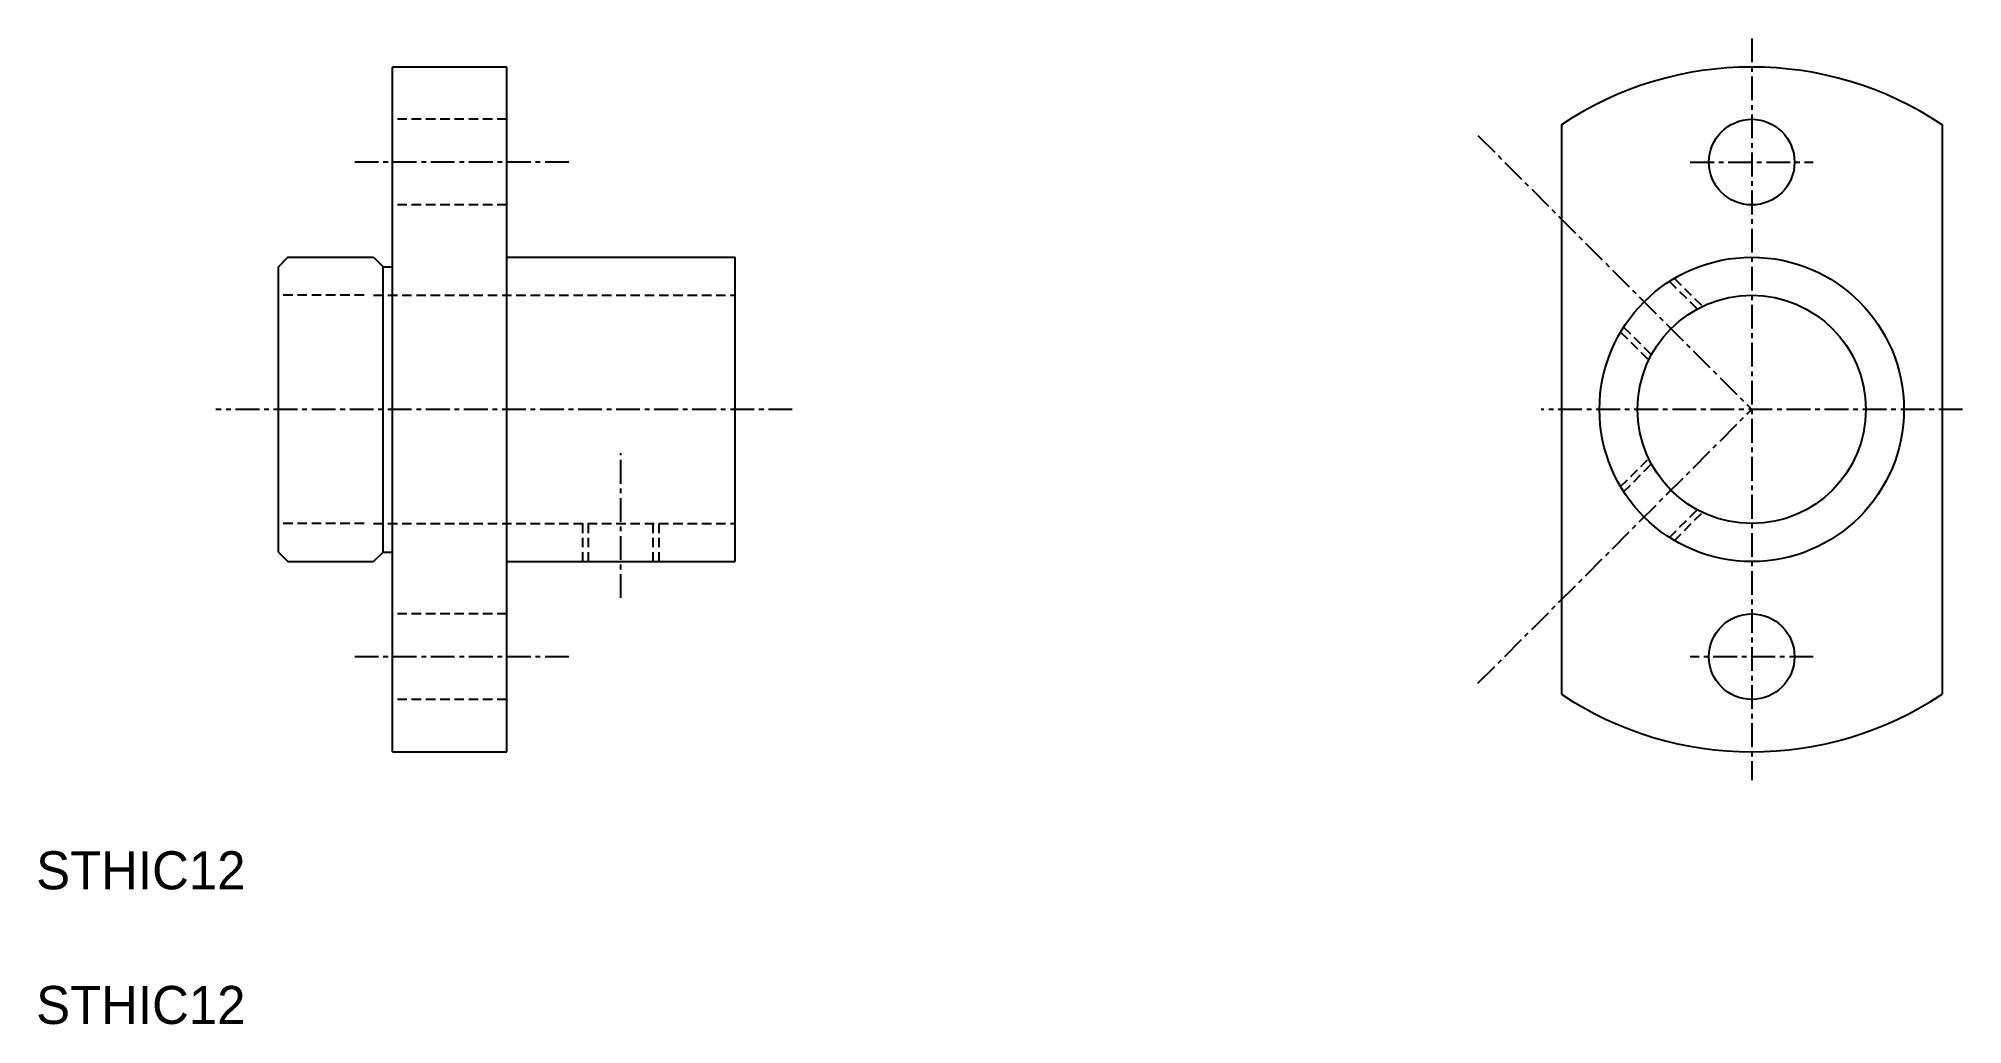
# Model space of a CAD drawing. Extents: x 10 to 111, y 10 to 62.
import ezdxf

# ---------------------------------------------------------------- set-up
doc = ezdxf.new("R2010")
doc.units = 0
doc.linetypes.add('CENTER', pattern=[2, 1.25, -0.25, 0.25, -0.25])
doc.linetypes.add('DASHED', pattern=[0.75, 0.5, -0.25])
doc.layers.get('0').update_dxf_attribs({"linetype": 'CONTINUOUS'})
doc.layers.add('CENTER', color=1, linetype='CENTER')

msp = doc.modelspace()

# ---------------------------------------------------------------- linework, layer by layer
for p, q in [((28.73, 24.31), (28.73, 60.31)), ((34.73, 60.31), (28.73, 60.31)), ((34.73, 24.31), (34.73, 60.31)), ((90.15, 57.28), (90.15, 27.34)), ((110.15, 57.28), (110.15, 27.34)), ((23.23, 50.31), (22.73, 49.81)), ((22.73, 34.81), (22.73, 49.81)), ((23.23, 50.31), (27.73, 50.31)), ((27.73, 50.31), (28.23, 49.81)), ((28.23, 34.81), (28.23, 49.81)), ((28.23, 49.81), (28.73, 49.81)), ((34.73, 50.31), (46.73, 50.31)), ((46.73, 34.31), (46.73, 50.31)), ((22.73, 34.81), (23.23, 34.31)), ((28.23, 34.81), (27.73, 34.31)), ((28.23, 34.81), (28.73, 34.81)), ((23.23, 34.31), (27.73, 34.31)), ((34.73, 34.31), (46.73, 34.31)), ((28.73, 24.31), (34.73, 24.31))]:
    msp.add_line(p, q)
at = {"color": 3, "linetype": 'DASHED'}
for p, q in [((34.73, 57.56), (28.73, 57.56)), ((34.73, 53.06), (28.73, 53.06)), ((95.83, 49.04), (97.29, 47.58)), ((96.09, 49.2), (97.57, 47.72)), ((27.23, 48.31), (22.73, 48.31)), ((27.73, 48.31), (46.73, 48.31)), ((93.42, 46.64), (94.88, 45.18)), ((93.26, 46.37), (94.74, 44.9)), ((93.26, 38.25), (94.74, 39.72)), ((93.42, 37.98), (94.88, 39.44)), ((95.83, 35.58), (97.29, 37.04)), ((96.09, 35.42), (97.57, 36.9)), ((27.23, 36.31), (22.73, 36.31)), ((27.73, 36.31), (46.73, 36.31)), ((38.73, 34.31), (38.73, 36.31)), ((39.03, 34.31), (39.03, 36.31)), ((42.43, 34.31), (42.43, 36.31)), ((42.73, 34.31), (42.73, 36.31)), ((34.73, 31.56), (28.73, 31.56)), ((34.73, 27.06), (28.73, 27.06))]:
    msp.add_line(p, q, dxfattribs=at)
for centre, radius in [((100.15, 55.31), 2.25), ((100.15, 42.31), 8), ((100.15, 42.31), 6), ((100.15, 29.31), 2.25)]:
    msp.add_circle(centre, radius)
for start, end in [(56.251, 123.749), (236.251, 303.749)]:
    msp.add_arc((100.15, 42.31), 18, start, end)
at = {"layer": 'CENTER', "linetype": 'CENTER'}
for p, q in [((100.15, 61.81), (100.15, 22.81)), ((85.76, 56.71), (100.15, 42.31)), ((37.99, 55.31), (26.64, 55.31)), ((96.92, 55.31), (103.38, 55.31)), ((49.73, 42.31), (19.44, 42.31)), ((85.76, 27.91), (100.15, 42.31)), ((111.23, 42.31), (89.08, 42.31)), ((40.73, 32.4), (40.73, 40.01)), ((37.99, 29.31), (26.64, 29.31)), ((103.38, 29.31), (96.92, 29.31))]:
    msp.add_line(p, q, dxfattribs=at)

# ---------------------------------------------------------------- texts
at = {"color": 7, "linetype": 'CONTINUOUS'}
for p in [(10, 17.08), (10, 10)]:
    msp.add_text('STHIC12', height=2, dxfattribs=at).set_placement(p)

doc.saveas('drawing.dxf')
